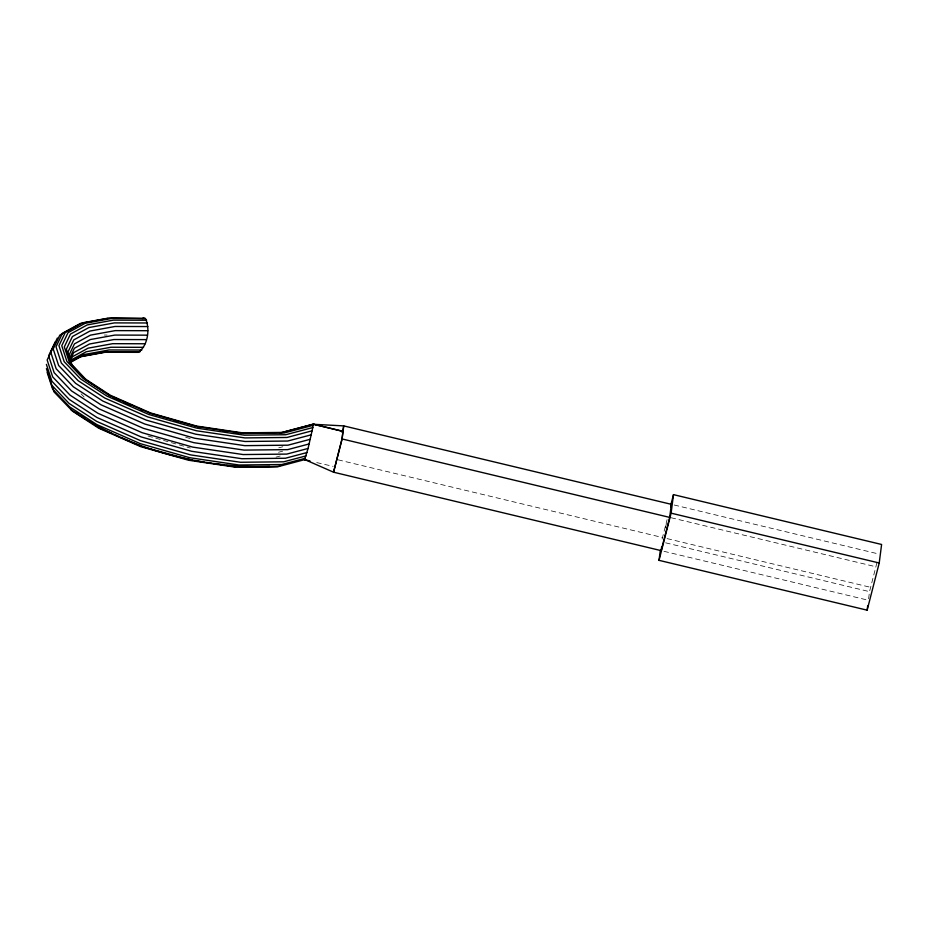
<?xml version="1.0" encoding="UTF-8"?>
<svg xmlns="http://www.w3.org/2000/svg" width="928" height="928" viewBox="0 0 928 928"><rect width="100%" height="100%" fill="white"/><g stroke="black" fill="none" stroke-linecap="round" stroke-linejoin="round"><path stroke-width="0.7" stroke-dasharray="4.64 3.48" d="M868.608 598.769L869.524 591.646L877.331 561.115M662.116 539.04L667.093 519.61M665.318 527.893L666.385 523.728M278.748 447.83L282.82 446.751M278.528 452.261L282.669 451.159M276.01 457.133L280.175 456.031M104.319 335.043L107.126 335.043M674.169 505.006L878.062 553.83M671.083 517.731L876.392 566.88M338.024 459.812L662.836 537.59M667.058 538.6L870.951 587.412M665.62 542.822L869.524 591.646M316.738 462.585L333.187 466.378M663.972 551.313L867.877 600.138M185.704 437.285L191.122 438.828M147.97 435.986L190.356 448.05M81.119 393.878L84.1 397.01"/><path stroke-width="1.39" d="M71.827 360.957L79.031 357.025L105.05 352.269L138.4 352.35C147.946 345.599 150.29 328.837 145.429 318.513L109.922 317.828L82.836 322.782L65.343 332.34L58.94 345.692L64.194 361.688L80.632 378.96L106.882 396.059L148.874 414.503L196.771 428.133L244.412 435.174L285.72 434.733L312.806 427.553L313.235 424.177L342.966 431.3L342.061 438.944L333.546 472.201L661.165 550.64L669.68 517.395L671.35 504.333L343.731 425.894L313.014 424.27L280.001 433.005M309.987 460.972L304.581 459.673L304.651 458.548M46.412 368.636L53.986 391.871L72.407 411.081L98.658 428.168L140.65 446.623L188.546 460.242L236.188 467.283L277.495 466.842L304.802 459.592L333.546 472.201L342.061 438.944L343.731 425.894L342.745 431.381L313.235 424.177L282.112 432.425L242.44 432.842L196.69 426.08L150.707 412.995L110.304 395.247L85.144 378.868L69.345 362.28L64.31 346.91L70.447 334.092L87.255 324.904L113.274 320.148L146.624 320.241M670.642 505.737L673.484 494.636L881.6 544.469L879.222 562.994L867.146 610.172L659.031 560.338L660.307 550.362M661.165 550.64L661.664 546.72M659.031 560.338L671.118 513.161L673.484 494.636M867.146 610.172L867.692 605.891M304.581 459.673L308.073 448.456L312.806 427.553M342.13 432.46L342.768 429.826M670.642 507.106L671.35 504.333M55.344 341.713L48.604 355.784L54.137 372.65L71.468 390.85L99.215 408.912L143.376 428.318L193.871 442.679L244.087 450.103L287.634 449.639L309.198 443.932M57.362 338.036L50.669 352.014L56.156 368.752L73.358 386.825L100.897 404.747L144.756 424.015L194.88 438.271L244.737 445.649L287.97 445.185L310.312 439.269M53.905 345.9L47.154 360.006L52.687 376.907L70.064 395.154L97.881 413.262L142.158 432.715L192.769 447.122L243.124 454.558L286.775 454.094L308.073 448.456M68.614 356.085L74.46 343.882L90.457 335.147L115.223 330.623L147.772 330.704M69.206 359.124L74.426 348.232L90.283 339.567L114.84 335.078L147.262 335.159M70.192 359.89L73.66 352.652L89.471 344.01L113.958 339.532L146.334 339.613M69.902 361.676L72.222 356.839L88.079 348.174L112.636 343.685L145.058 343.766M77.906 325.252L59.81 335.136L53.198 348.94L58.626 365.481L75.62 383.345L102.834 401.058L146.195 420.106L195.738 434.2L245.015 441.484L287.738 441.032L311.332 434.791M70.203 360.505L86.2 351.77L110.966 347.246L143.515 347.327M70.25 362.059L83.961 354.566L109.052 349.972L141.81 350.053M71.375 361.897L81.513 356.352L107.033 351.689L140.07 351.77M142.274 318.501L143.944 317.921M313.165 425.302L284.061 433.005L243.577 433.446L196.875 426.544L149.93 413.18L108.738 395.084L83.033 378.357L66.909 361.421L61.77 345.738L68.046 332.653L85.19 323.28L111.743 318.432L145.429 318.513M312.179 430.789L286.972 437.471L244.899 437.912L196.388 430.743L147.61 416.869L104.876 398.089L78.103 380.666L61.364 363.08L56.016 346.782L62.536 333.187L80.353 323.454L107.938 318.408M306.994 452.539L285.43 458.246L241.883 458.71L191.667 451.286L141.172 436.926L97.011 417.519L69.264 399.458L51.933 381.246L46.4 364.391M306.054 455.892L283.713 461.808L240.48 462.272L190.623 454.894L140.499 440.638L96.64 421.37L69.101 403.448L51.898 385.375M305.3 458.293L281.718 464.545L238.995 464.998L189.718 457.713L140.174 443.619L96.802 424.56L69.6 406.858L52.594 388.994L47.177 372.453M239.401 466.645L269.758 466.32M279.595 466.262C206.608 469.951 131.092 451.286 70.725 409.468M147.436 322.979L114.411 322.898L88.891 327.561L72.407 336.562L66.375 349.137L71.665 365.4M147.83 326.552L115.072 326.47L89.981 331.052L73.776 339.903L67.848 352.269L72.268 365.748M197.629 426.996L200.436 427.414M222.871 430.731L225.678 431.137M235.492 432.587L238.299 433.005M192.606 460.416L142.796 446.832M195.437 460.833L203.928 462.086M206.758 462.504L211.004 463.13M213.834 463.548L223.741 465.021M226.571 465.438L229.402 465.856M232.232 466.274L235.062 466.691M671.118 513.161L879.222 562.994M342.061 438.944L669.68 517.395M174.36 420.57L178.466 421.73M112.787 397.114L120.721 400.594M123.366 401.754L131.3 405.246M140.546 409.306L143.19 410.478M111.812 433.422L100.224 428.33L94.378 424.525M114.388 434.559L118.25 436.253M120.826 437.378L141.416 446.438M104.423 391.952L86.814 380.492L71.328 364.217M106.766 393.472L110.293 395.769M75.678 412.357L78.022 413.888M80.353 415.408L85.028 418.447M88.543 420.732L90.874 422.252"/></g></svg>
